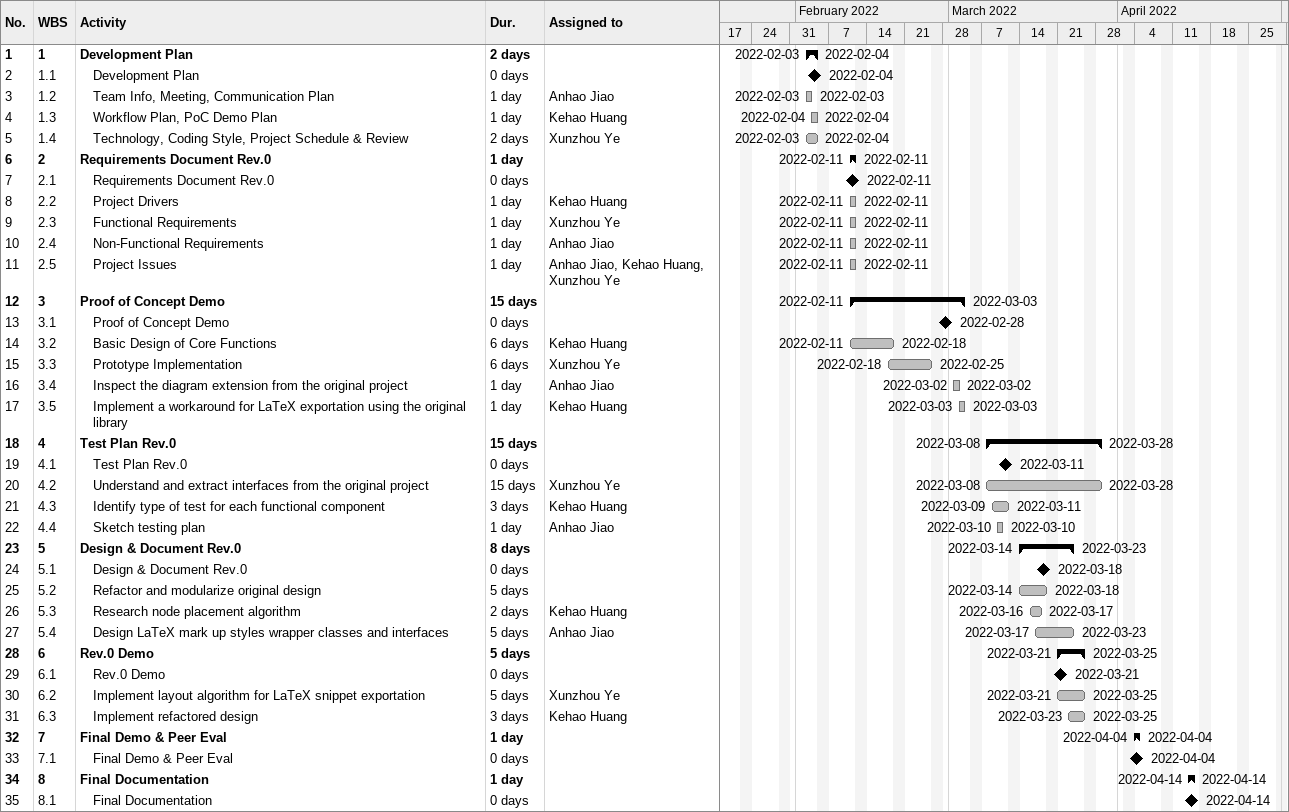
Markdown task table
| ID | WBS | Task | Duration | Start | Finish | Resources |
|---|---|---|---|---|---|---|
| 1 | 1 | **Development Plan** | 2d | 2022-02-03 | 2022-02-04 |  |
| 2 | 1.1 | Development Plan | 0d | 2022-02-04 | 2022-02-04 |  |
| 3 | 1.2 | Team Info, Meeting, Communication Plan | 1d | 2022-02-03 | 2022-02-03 | Anhao Jiao |
| 4 | 1.3 | Workflow Plan, PoC Demo Plan | 1d | 2022-02-04 | 2022-02-04 | Kehao Huang |
| 5 | 1.4 | Technology, Coding Style, Project Schedule & Review | 2d | 2022-02-03 | 2022-02-04 | Xunzhou Ye |
| 6 | 2 | **Requirements Document Rev.0** | 1d | 2022-02-11 | 2022-02-11 |  |
| 7 | 2.1 | Requirements Document Rev.0 | 0d | 2022-02-11 | 2022-02-11 |  |
| 8 | 2.2 | Project Drivers | 1d | 2022-02-11 | 2022-02-11 | Kehao Huang |
| 9 | 2.3 | Functional Requirements | 1d | 2022-02-11 | 2022-02-11 | Xunzhou Ye |
| 10 | 2.4 | Non-Functional Requirements | 1d | 2022-02-11 | 2022-02-11 | Anhao Jiao |
| 11 | 2.5 | Project Issues | 1d | 2022-02-11 | 2022-02-11 | Anhao Jiao, Kehao Huang, Xunzhou Ye |
| 12 | 3 | **Proof of Concept Demo** | 15d | 2022-02-11 | 2022-03-03 |  |
| 13 | 3.1 | Proof of Concept Demo | 0d | 2022-02-28 | 2022-02-28 |  |
| 14 | 3.2 | Basic Design of Core Functions | 6d | 2022-02-11 | 2022-02-18 | Kehao Huang |
| 15 | 3.3 | Prototype Implementation | 6d | 2022-02-18 | 2022-02-25 | Xunzhou Ye |
| 16 | 3.4 | Inspect the diagram extension from the original project | 1d | 2022-03-02 | 2022-03-02 | Anhao Jiao |
| 17 | 3.5 | Implement a workaround for LaTeX exportation using the original library | 1d | 2022-03-03 | 2022-03-03 | Kehao Huang |
| 18 | 4 | **Test Plan Rev.0** | 15d | 2022-03-08 | 2022-03-28 |  |
| 19 | 4.1 | Test Plan Rev.0 | 0d | 2022-03-11 | 2022-03-11 |  |
| 20 | 4.2 | Understand and extract interfaces from the original project | 15d | 2022-03-08 | 2022-03-28 | Xunzhou Ye |
| 21 | 4.3 | Identify type of test for each functional component | 3d | 2022-03-09 | 2022-03-11 | Kehao Huang |
| 22 | 4.4 | Sketch testing plan | 1d | 2022-03-10 | 2022-03-10 | Anhao Jiao |
| 23 | 5 | **Design & Document Rev.0** | 8d | 2022-03-14 | 2022-03-23 |  |
| 24 | 5.1 | Design & Document Rev.0 | 0d | 2022-03-18 | 2022-03-18 |  |
| 25 | 5.2 | Refactor and modularize original design | 5d | 2022-03-14 | 2022-03-18 |  |
| 26 | 5.3 | Research node placement algorithm | 2d | 2022-03-16 | 2022-03-17 | Kehao Huang |
| 27 | 5.4 | Design LaTeX mark up styles wrapper classes and interfaces | 5d | 2022-03-17 | 2022-03-23 | Anhao Jiao |
| 28 | 6 | **Rev.0 Demo** | 5d | 2022-03-21 | 2022-03-25 |  |
| 29 | 6.1 | Rev.0 Demo | 0d | 2022-03-21 | 2022-03-21 |  |
| 30 | 6.2 | Implement layout algorithm for LaTeX snippet exportation | 5d | 2022-03-21 | 2022-03-25 | Xunzhou Ye |
| 31 | 6.3 | Implement refactored design | 3d | 2022-03-23 | 2022-03-25 | Kehao Huang |
| 32 | 7 | **Final Demo & Peer Eval** | 1d | 2022-04-04 | 2022-04-04 |  |
| 33 | 7.1 | Final Demo & Peer Eval | 0d | 2022-04-04 | 2022-04-04 |  |
| 34 | 8 | **Final Documentation** | 1d | 2022-04-14 | 2022-04-14 |  |
| 35 | 8.1 | Final Documentation | 0d | 2022-04-14 | 2022-04-14 |  |
